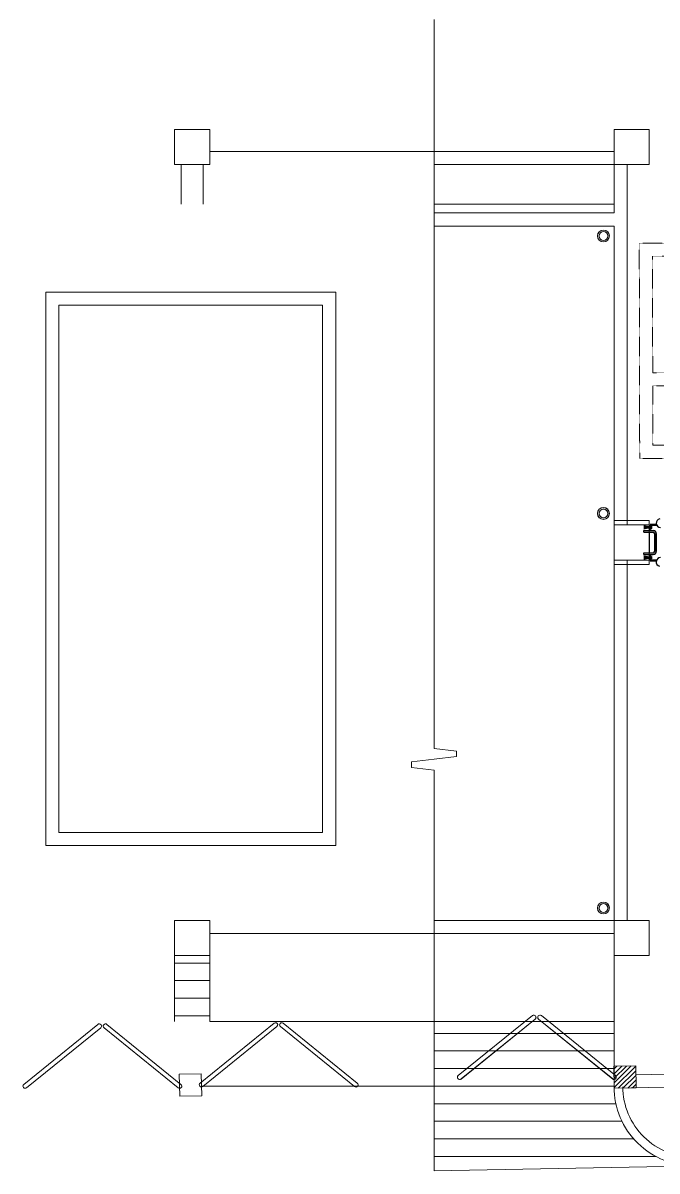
# Model space of a CAD drawing. Header units: inches. Extents: x 65856 to 131389, y 84027 to 134980.
# Drawn here: x 100795 to 108010, y 91634 to 104699 of the extents above; entities that cross this region are included whole.
import ezdxf

# ---------------------------------------------------------------- set-up
doc = ezdxf.new("R2010")
doc.units = ezdxf.units.IN
doc.header["$MEASUREMENT"] = 0
doc.linetypes.add('HIDDEN', pattern=[0.375, 0.25, -0.125])
doc.layers.add('DIM', color=251, linetype='Continuous', lineweight=0)
doc.layers.add('M-X-BKGD', color=8, linetype='Continuous')
doc.layers.add('PIPE FLOOR PLAN', color=252, linetype='Continuous')
pattern_1 = [(314.5323265, (-534237.744, -517723.44), (26.732058, 26.299184), [])]

# ---------------------------------------------------------------- blocks, each defined once
blk = doc.blocks.new('123')
at = {"layer": 'DIM', "linetype": 'Continuous', "lineweight": 0, "ltscale": 10}
h = blk.add_hatch(dxfattribs=at)
h.set_pattern_fill('ANSI31', color=8, scale=300, angle=-90.4677, style=0)
h.set_pattern_definition(pattern_1)
h.paths.add_polyline_path([(-785951, -1052408), (-785956, -1052158), (-786206, -1052163), (-786201, -1052413)])
h = blk.add_hatch(dxfattribs=at)
h.set_pattern_fill('ANSI31', color=8, scale=300, angle=-90.4677, style=0)
h.set_pattern_definition(pattern_1)
h.paths.add_polyline_path([(-785951, -1052408), (-785956, -1052158), (-786206, -1052163), (-786201, -1052413)])
at = {"layer": 'DIM', "color": 8, "linetype": 'Continuous', "lineweight": 0, "ltscale": 10}
for p, q in [((-782586, -1050112), (-782556, -1049856)), ((-782556, -1049856), (-782492, -1049856)), ((-782462, -1050112), (-782492, -1049856)), ((-782586, -1050112), (-787147, -1050112)), ((-785445, -1052160), (-785445, -1050112)), ((-784445, -1052160), (-784445, -1050112)), ((-784445, -1052160), (-784445, -1050112)), ((-784295, -1051727), (-784295, -1050112)), ((-784295, -1051727), (-784295, -1050112)), ((-782462, -1050112), (-782432, -1050369)), ((-782338, -1050112), (-782368, -1050369)), ((-774045, -1050112), (-782338, -1050112)), ((-776395, -1050112), (-776395, -1052160)), ((-776395, -1050112), (-776395, -1052160)), ((-776245, -1050112), (-776245, -1052160)), ((-776245, -1050112), (-776245, -1052160)), ((-776145, -1050112), (-776145, -1052160)), ((-776145, -1050112), (-776145, -1052160)), ((-776145, -1050112), (-776145, -1052160)), ((-776145, -1050112), (-776145, -1052160)), ((-775695, -1050112), (-775695, -1052160)), ((-775695, -1050112), (-775695, -1052160)), ((-775545, -1050112), (-775545, -1052160)), ((-775545, -1050112), (-775545, -1052160)), ((-782368, -1050369), (-782432, -1050369)), ((-784295, -1052160), (-784295, -1051727)), ((-784295, -1052160), (-784295, -1051727)), ((-786206, -1052160), (-786180, -1053463)), ((-786206, -1052160), (-786180, -1053463)), ((-784695, -1052160), (-786188, -1052160)), ((-784695, -1052160), (-786188, -1052160)), ((-786056, -1052160), (-786056, -1052160)), ((-786056, -1052160), (-786056, -1052160)), ((-776395, -1052160), (-784445, -1052160)), ((-776395, -1052160), (-784445, -1052160)), ((-784295, -1052160), (-784295, -1052560)), ((-784295, -1052160), (-784295, -1052560)), ((-775545, -1052160), (-776245, -1052160)), ((-775545, -1052160), (-776245, -1052160)), ((-780195, -1052310), (-784295, -1052310)), ((-780195, -1052310), (-784295, -1052310)), ((-775695, -1052310), (-779795, -1052310)), ((-775695, -1052310), (-779795, -1052310)), ((-786051, -1052410), (-786035, -1053210)), ((-786051, -1052410), (-786035, -1053210)), ((-784295, -1052560), (-784695, -1052560)), ((-784295, -1052560), (-784695, -1052560))]:
    blk.add_line(p, q, dxfattribs=at)
at = {"layer": 'DIM', "linetype": 'Continuous', "lineweight": 0, "ltscale": 10}
for p, q in [((-787147, -1050112), (-787088, -1053078)), ((-786981, -1052635), (-786981, -1050112)), ((-786781, -1052383), (-786781, -1050112)), ((-786581, -1052251), (-786581, -1050112)), ((-786381, -1052181), (-786381, -1050112)), ((-786181, -1052160), (-786181, -1050112)), ((-785981, -1052160), (-785981, -1050112)), ((-785781, -1052160), (-785781, -1050112)), ((-785581, -1052160), (-785581, -1050112))]:
    blk.add_line(p, q, dxfattribs=at)
at = {"layer": 'DIM'}
for points in [[(-785418, -1051263, 1), (-785379, -1051231), (-786061, -1050388, 1), (-786100, -1050419)], [(-785379, -1051333, 1), (-785418, -1051302), (-786100, -1052145, 1), (-786061, -1052176)]]:
    blk.add_lwpolyline(points, format="xyb", close=True, dxfattribs=at)
at = {"layer": 'DIM', "color": 8, "linetype": 'Continuous', "lineweight": 0, "ltscale": 10}
for points in [[(-786206, -1052163), (-786201, -1052413), (-785951, -1052408), (-785956, -1052158)], [(-786206, -1052163), (-786201, -1052413), (-785951, -1052408), (-785956, -1052158)], [(-784295, -1052560), (-784295, -1052160), (-784695, -1052160), (-784695, -1052560)], [(-784295, -1052560), (-784295, -1052160), (-784695, -1052160), (-784695, -1052560)], [(-779795, -1052560), (-779795, -1052160), (-780195, -1052160), (-780195, -1052560)], [(-779795, -1052560), (-779795, -1052160), (-780195, -1052160), (-780195, -1052560)], [(-775695, -1052560), (-775695, -1052160), (-775295, -1052160), (-775295, -1052560)], [(-775695, -1052560), (-775695, -1052160), (-775295, -1052160), (-775295, -1052560)]]:
    blk.add_lwpolyline(points, close=True, dxfattribs=at)
for centre, radius in [((-784154, -1052040), 67.4), ((-784154, -1052040), 50), ((-784154, -1052040), 50), ((-779664, -1052040), 67.4), ((-779664, -1052040), 50), ((-779664, -1052040), 50), ((-776507, -1052040), 67.4), ((-776507, -1052040), 50), ((-776507, -1052040), 50)]:
    blk.add_circle(centre, radius, dxfattribs=at)
for radius in [900, 900, 800, 800]:
    blk.add_arc((-786188, -1053060), radius, 90, 181.1527, dxfattribs=at)
at = {"layer": 'PIPE FLOOR PLAN', "color": 8}
for p, q in [((-780204, -1052573), (-780204, -1052642)), ((-780192, -1052560), (-780192, -1052647)), ((-780143, -1052573), (-780192, -1052573)), ((-780174, -1052560), (-780186, -1052499)), ((-780181, -1052573), (-780181, -1052585)), ((-780154, -1052585), (-780181, -1052585)), ((-780174, -1052499), (-780174, -1052560)), ((-780161, -1052499), (-780161, -1052560)), ((-780161, -1052560), (-780150, -1052499)), ((-780154, -1052573), (-780154, -1052585)), ((-780143, -1052560), (-780143, -1052573)), ((-780130, -1052499), (-780130, -1052557)), ((-780130, -1052499), (-780112, -1052499)), ((-780130, -1052560), (-780130, -1052605)), ((-780112, -1052499), (-780112, -1052558)), ((-780112, -1052560), (-780112, -1052605)), ((-779878, -1052560), (-780112, -1052560)), ((-779878, -1052499), (-779878, -1052556)), ((-779878, -1052499), (-779860, -1052499)), ((-779878, -1052560), (-779878, -1052605)), ((-779860, -1052499), (-779860, -1052554)), ((-779860, -1052560), (-779860, -1052605)), ((-779847, -1052560), (-779847, -1052573)), ((-779798, -1052573), (-779847, -1052573)), ((-779830, -1052560), (-779845, -1052499)), ((-779837, -1052573), (-779837, -1052585)), ((-779810, -1052585), (-779837, -1052585)), ((-779830, -1052499), (-779830, -1052560)), ((-779817, -1052499), (-779817, -1052560)), ((-779817, -1052560), (-779804, -1052499)), ((-779810, -1052573), (-779810, -1052585)), ((-779798, -1052560), (-779798, -1052647)), ((-779786, -1052573), (-779786, -1052642)), ((-780093, -1052623), (-779897, -1052623)), ((-780093, -1052642), (-779897, -1052642))]:
    blk.add_line(p, q, dxfattribs=at)
for centre, radius, start, end in [((-780216, -1052689), 49.2, 0, 165.6613), ((-780093, -1052605), 36.9, 180, 270), ((-780093, -1052605), 18.4, 180, 270), ((-779897, -1052605), 36.9, 270, 0), ((-779897, -1052605), 18.4, 270, 0), ((-779774, -1052689), 49.2, 10.4734, 180)]:
    blk.add_arc(centre, radius, start, end, dxfattribs=at)
blk.add_point((-780204, -1052642), dxfattribs=at)

msp = doc.modelspace()

# ---------------------------------------------------------------- linework, layer by layer
at = {"layer": 'M-X-BKGD', "color": 8, "linetype": 'Continuous', "lineweight": 0, "ltscale": 10}
for p, q in [((102921, 103237), (107521, 103237)), ((102921, 103237), (107521, 103237)), ((107521, 103237), (107521, 102537)), ((107521, 103237), (107521, 102537)), ((102596, 103087), (102596, 102637)), ((102846, 103087), (102846, 102637)), ((107671, 103087), (107671, 99037)), ((107671, 103087), (107671, 99037)), ((107521, 102387), (107521, 94337)), ((107521, 102387), (107521, 94337)), ((107671, 98537), (107671, 94487)), ((107671, 98537), (107671, 94487)), ((107521, 94487), (107088, 94487)), ((107521, 94487), (107088, 94487)), ((107521, 94487), (107921, 94487)), ((107521, 94487), (107921, 94487)), ((107921, 94487), (107921, 94087)), ((107921, 94487), (107921, 94087)), ((107521, 94337), (102921, 94337)), ((107521, 94337), (102921, 94337)), ((102521, 93337), (102521, 94087)), ((102521, 93337), (102521, 94087)), ((102921, 93337), (102921, 94087)), ((102921, 93337), (102921, 94087)), ((107521, 94087), (107521, 92594)), ((107521, 94087), (107521, 92594)), ((102921, 94001), (102521, 94001)), ((102921, 93801), (102521, 93801)), ((102921, 93601), (102521, 93601)), ((102921, 93401), (102521, 93401)), ((107521, 93337), (102921, 93337)), ((107521, 92726), (107521, 92726)), ((107521, 92726), (107521, 92726)), ((107771, 92731), (108571, 92747)), ((107771, 92731), (108571, 92747)), ((107521, 92601), (102827, 92601)), ((107521, 92576), (108824, 92602)), ((107521, 92576), (108824, 92602))]:
    msp.add_line(p, q, dxfattribs=at)
at = {"layer": 'M-X-BKGD', "color": 8}
for p, q in [((107859, 98922), (107914, 98922)), ((107859, 98904), (107859, 98922)), ((107859, 98922), (107914, 98922)), ((107859, 98904), (107859, 98922)), ((107859, 98904), (107917, 98904)), ((107859, 98904), (107917, 98904)), ((107921, 98965), (107860, 98977)), ((107921, 98965), (107860, 98977)), ((107860, 98965), (107921, 98965)), ((107860, 98965), (107921, 98965)), ((107860, 98952), (107921, 98952)), ((107921, 98952), (107860, 98937)), ((107860, 98952), (107921, 98952)), ((107921, 98952), (107860, 98937)), ((107921, 98983), (108007, 98983)), ((107921, 98983), (108007, 98983)), ((107921, 98934), (107933, 98934)), ((107921, 98934), (107933, 98934)), ((107921, 98922), (107965, 98922)), ((107921, 98922), (107965, 98922)), ((107921, 98904), (107965, 98904)), ((107921, 98904), (107921, 98670)), ((107921, 98904), (107965, 98904)), ((107921, 98904), (107921, 98670)), ((107933, 98996), (108002, 98996)), ((107933, 98996), (108002, 98996)), ((107933, 98983), (107933, 98934)), ((107933, 98983), (107933, 98934)), ((107933, 98972), (107945, 98972)), ((107933, 98972), (107945, 98972)), ((107933, 98944), (107945, 98944)), ((107933, 98944), (107945, 98944)), ((107945, 98972), (107945, 98944)), ((107945, 98972), (107945, 98944)), ((107984, 98688), (107984, 98885)), ((107984, 98688), (107984, 98885)), ((108002, 98688), (108002, 98885)), ((108002, 98688), (108002, 98885)), ((107859, 98670), (107918, 98670)), ((107859, 98651), (107859, 98670)), ((107859, 98670), (107918, 98670)), ((107859, 98651), (107859, 98670)), ((107859, 98651), (107918, 98651)), ((107859, 98651), (107918, 98651)), ((107921, 98670), (107965, 98670)), ((107921, 98670), (107965, 98670)), ((107921, 98651), (107965, 98651)), ((107921, 98651), (107965, 98651)), ((107921, 98639), (107933, 98639)), ((107921, 98639), (107933, 98639)), ((107933, 98639), (107933, 98590)), ((107933, 98639), (107933, 98590)), ((107921, 98620), (107860, 98632)), ((107921, 98620), (107860, 98632)), ((107860, 98620), (107921, 98620)), ((107860, 98620), (107921, 98620)), ((107860, 98608), (107921, 98608)), ((107921, 98608), (107860, 98595)), ((107860, 98608), (107921, 98608)), ((107921, 98608), (107860, 98595)), ((107921, 98590), (108007, 98590)), ((107921, 98590), (108007, 98590)), ((107933, 98628), (107945, 98628)), ((107933, 98628), (107945, 98628)), ((107933, 98600), (107945, 98600)), ((107933, 98600), (107945, 98600)), ((107933, 98578), (108002, 98578)), ((107933, 98578), (108002, 98578)), ((107945, 98628), (107945, 98600)), ((107945, 98628), (107945, 98600))]:
    msp.add_line(p, q, dxfattribs=at)
at = {"layer": 'M-X-BKGD', "color": 8, "linetype": 'Continuous', "lineweight": 0, "ltscale": 10}
for points in [[(102521, 103087), (102921, 103087), (102921, 103487), (102521, 103487)], [(102521, 103087), (102921, 103087), (102921, 103487), (102521, 103487)], [(107921, 103087), (107521, 103087), (107521, 103487), (107921, 103487)], [(107921, 103087), (107521, 103087), (107521, 103487), (107921, 103487)], [(101054, 101637), (101054, 95337), (104354, 95337), (104354, 101637)], [(101054, 101637), (101054, 95337), (104354, 95337), (104354, 101637)], [(101204, 101487), (101204, 95487), (104204, 95487), (104204, 101487)], [(101204, 101487), (101204, 95487), (104204, 95487), (104204, 101487)], [(107921, 99037), (107521, 99037), (107521, 98537), (107921, 98537)], [(107921, 99037), (107521, 99037), (107521, 98537), (107921, 98537)], [(102521, 94487), (102921, 94487), (102921, 94087), (102521, 94087)], [(102521, 94487), (102921, 94487), (102921, 94087), (102521, 94087)], [(107921, 94487), (107521, 94487), (107521, 94087), (107921, 94087)], [(107921, 94487), (107521, 94487), (107521, 94087), (107921, 94087)], [(107524, 92576), (107774, 92581), (107769, 92831), (107519, 92826)], [(107524, 92576), (107774, 92581), (107769, 92831), (107519, 92826)], [(102579, 92485), (102829, 92490), (102824, 92740), (102574, 92735)], [(102579, 92485), (102829, 92490), (102824, 92740), (102574, 92735)]]:
    msp.add_lwpolyline(points, close=True, dxfattribs=at)
at = {"layer": 'M-X-BKGD', "color": 8, "linetype": 'HIDDEN', "lineweight": 0, "ltscale": 10}
for points in [[(107808, 102194), (107813, 99744), (109313, 99747), (109308, 102197)], [(109158, 102047), (109161, 100722), (107961, 100719), (107958, 102044)], [(109161, 100572), (109162, 99897), (107962, 99894), (107961, 100569)]]:
    msp.add_lwpolyline(points, close=True, dxfattribs=at)
at = {"layer": 'M-X-BKGD', "color": 8, "linetype": 'Continuous', "lineweight": 0, "ltscale": 10}
for points in [[(101680, 93264, 1), (101648, 93303), (100805, 92620, 1), (100836, 92581)], [(101750, 93303, 1), (101718, 93264), (102562, 92581, 1), (102593, 92620)], [(103686, 93279, 1), (103655, 93317), (102811, 92635, 1), (102843, 92596)], [(103756, 93317, 1), (103725, 93279), (104568, 92596, 1), (104600, 92635)], [(106623, 93364, 1), (106592, 93403), (105748, 92720, 1), (105780, 92681)], [(106694, 93403, 1), (106662, 93364), (107506, 92681, 1), (107537, 92720)]]:
    msp.add_lwpolyline(points, format="xyb", close=True, dxfattribs=at)
for centre, radius in [((107400, 102275), 67.4), ((107400, 102275), 50), ((107400, 102275), 50), ((107400, 99117), 67.4), ((107400, 99117), 50), ((107400, 99117), 50), ((107400, 94627), 67.4), ((107400, 94627), 50), ((107400, 94627), 50)]:
    msp.add_circle(centre, radius, dxfattribs=at)
at = {"layer": 'M-X-BKGD', "color": 8}
for centre, radius, start, end in [((108050, 99008), 49.2, 100.4734, 270), ((108050, 99008), 49.2, 100.4734, 270), ((107965, 98885), 36.9, 0, 90), ((107965, 98885), 36.9, 0, 90), ((107965, 98885), 18.4, 0, 90), ((107965, 98885), 18.4, 0, 90), ((107965, 98688), 36.9, 270, 0), ((107965, 98688), 18.4, 270, 0), ((107965, 98688), 36.9, 270, 0), ((107965, 98688), 18.4, 270, 0), ((108050, 98565), 49.2, 90, 255.6613), ((108050, 98565), 49.2, 90, 255.6613)]:
    msp.add_arc(centre, radius, start, end, dxfattribs=at)
at = {"layer": 'M-X-BKGD', "color": 8, "linetype": 'Continuous', "lineweight": 0, "ltscale": 10}
for radius in [900, 900, 800, 800]:
    msp.add_arc((108421, 92594), radius, 180, 271.1527, dxfattribs=at)
at = {"layer": 'M-X-BKGD', "color": 8}
msp.add_point((108002, 98578), dxfattribs=at)
msp.add_point((108002, 98578), dxfattribs=at)

# ---------------------------------------------------------------- block references
at = {"layer": 'M-X-BKGD', "rotation": 90}
msp.add_blockref('123', (-944639, 878782), dxfattribs=at)

doc.saveas('drawing.dxf')
